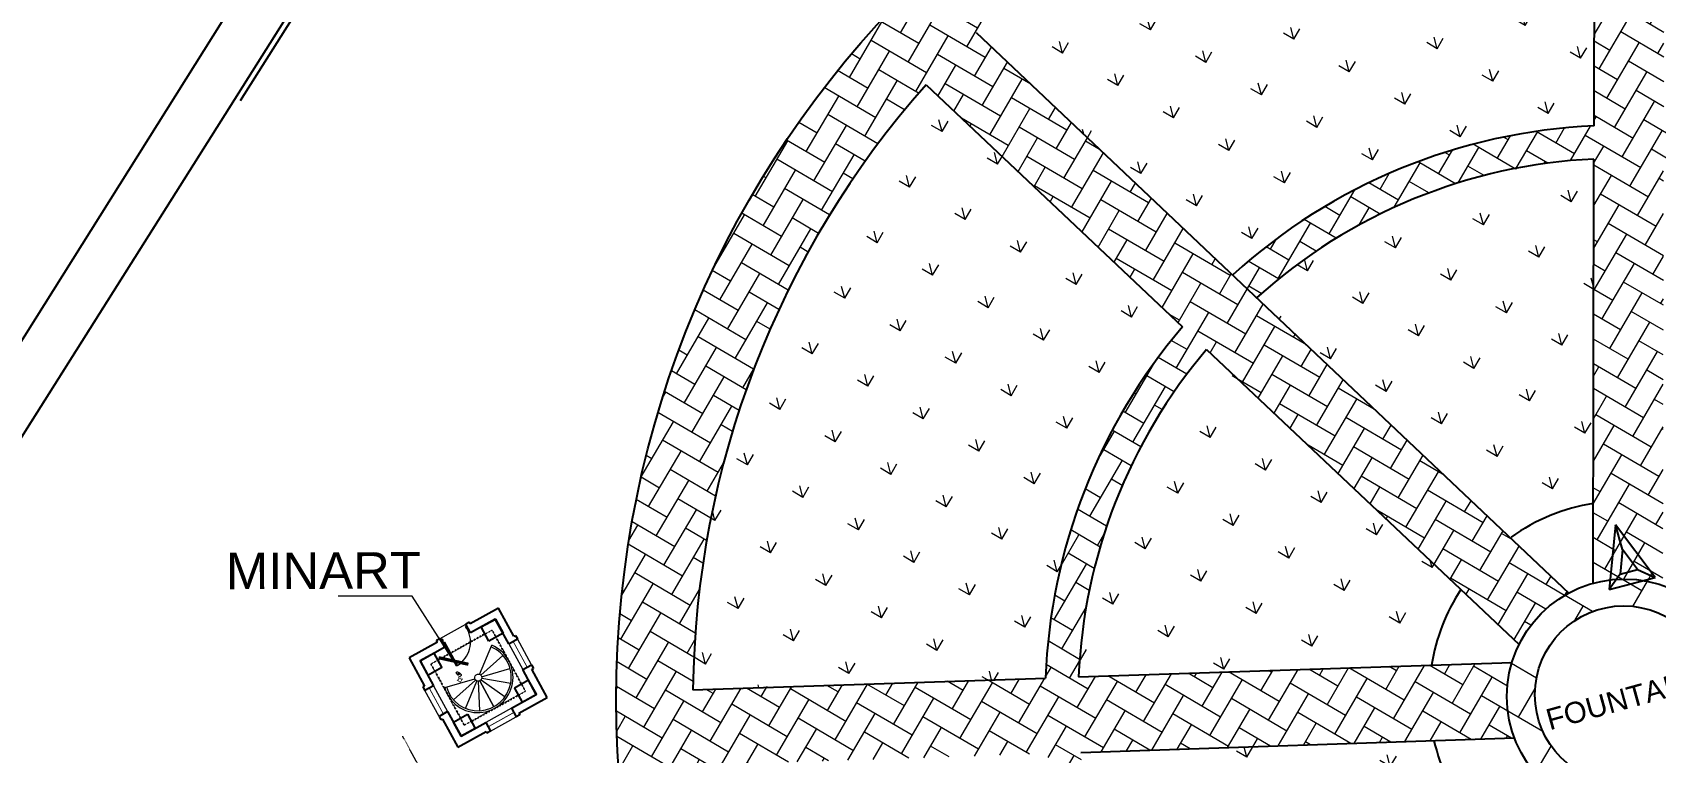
# Model space of a CAD drawing. Header units: inches. Extents: x -110725 to 51121, y 8404 to 44825.
# Drawn here: x -39891 to -38086, y 23299 to 24099 of the extents above; entities that cross this region are included whole.
import ezdxf

# ---------------------------------------------------------------- set-up
doc = ezdxf.new("R2010")
doc.units = ezdxf.units.IN
doc.header["$LTSCALE"] = 0.1
doc.header["$MEASUREMENT"] = 0
for name, pattern in [('CENTER', [2, 1.25, -0.25, 0.25, -0.25]), ('DASHED', [0.75, 0.5, -0.25]), ('HIDDEN', [0.375, 0.25, -0.125])]:
    doc.linetypes.add(name, pattern=pattern)
doc.layers.get('0').update_dxf_attribs({"color": 1, "lineweight": 0})
doc.layers.get('Defpoints').update_dxf_attribs({"lineweight": 0})
for name, color, linetype in [('boundary', 6, 'Continuous'), ('building', 6, 'Continuous'), ('COL', 6, 'Continuous'), ('GF', 1, 'Continuous'), ('road', 8, 'Continuous'), ('SEAL', 7, 'Continuous'), ('TUFF TIL', 6, 'Continuous')]:
    doc.layers.add(name, color=color, linetype=linetype)
for name, color, linetype, lineweight in [('CAR', 4, 'Continuous', 0), ('dim', 252, 'Continuous', 0), ('DOOR', 32, 'Continuous', 0), ('GRID', 8, 'CENTER', 0), ('HATCH', 5, 'Continuous', 5), ('stair', 5, 'Continuous', 0), ('TEXT', 3, 'Continuous', 0), ('WINDOWS', 170, 'Continuous', 5)]:
    doc.layers.add(name, color=color, linetype=linetype, lineweight=lineweight)
doc.styles.add('as', font='arial.ttf')
doc.styles.add('EHSAN', font='arial.ttf', dxfattribs={"height": 54})
doc.styles.add('ROMAND', font='romand.shx')
doc.styles.get("Standard").update_dxf_attribs({"font": 'arial.ttf'})
doc.dimstyles.new('DIM1', dxfattribs={"dimtxt": 54, "dimasz": 6, "dimexe": 6, "dimexo": 3, "dimgap": 1, "dimtad": 0, "dimzin": 0, "dimdsep": 46, "dimlunit": 4, "dimtxsty": 'EHSAN', "dimblk": 'ARCHTICK', "dimcen": 3, "dimdle": 6, "dimclrd": 4, "dimclre": 4, "dimclrt": 6, "dimadec": 0, "dimazin": 0, "dimtfac": 1, "dimtofl": 0, "dimtmove": 1, "dimatfit": 3, "dimldrblk": 'ARCHTICK', "dimfxl": 4, "dimtolj": 1, "dimtzin": 3, "dimlwd": -1, "dimlwe": -1, "dimarcsym": 0})
pattern_1 = [(104.691365, (-312266.656, -301062.324), (-61.710514, 36.07319), [13.402595, -87.686105]), (59.691365, (-312266.656, -301062.324), (-61.710514, 36.07319), [13.402595, -58.07791]), (149.691365, (-312266.656, -301062.324), (-36.07319, -61.710514), [13.402595, -58.07791])]

# ---------------------------------------------------------------- blocks, each defined once
blk = doc.blocks.new('_ArchTick')
at = {"color": 0, "linetype": 'ByBlock', "const_width": 0.15}
blk.add_lwpolyline([(-0.5, -0.5), (0.5, 0.5)], dxfattribs=at)
blk = doc.blocks.new('*D40')
at = {"layer": 'Defpoints', "color": 0, "transparency": 16777216}
for p in [(-39546.1, 24214.8, 1175.7), (-42107.2, 21037.4), (-41710.9, 20787.1, 1175.7)]:
    blk.add_point(p, dxfattribs=at)
at = {"layer": 'dim', "color": 4, "transparency": 16777216}
for p, q in [((-39929.6, 24485.4), (-40952.3, 22866)), ((-39548.6, 24216.4), (-39947.5, 24468.3)), ((-42120, 21017.1), (-41097.2, 22636.5)), ((-41713.4, 20788.7), (-42112.3, 21040.6))]:
    blk.add_line(p, q, dxfattribs=at)
at = {"layer": 'dim', "color": 4, "transparency": 16777216, "xscale": 24, "yscale": 24, "zscale": 24}
for p, rotation in [((-39942.4, 24465.1), 57.7253753877735), ((-42107.2, 21037.4), 237.7253753877735)]:
    blk.add_blockref('_ArchTick', p, dxfattribs=dict(at, rotation=rotation))
at = {"layer": 'dim', "color": 6, "transparency": 16777216, "insert": (-41024.8, 22751.3), "char_height": 54, "attachment_point": 5, "rotation": 57.7254, "style": 'EHSAN'}
blk.add_mtext('\\A1;337\'-10"', dxfattribs=at)
blk = doc.blocks.new('Ar')
at = {"const_width": 1.5}
blk.add_lwpolyline([(-4.5, 0), (-4.5, 3), (-1.5, 3), (-1.5, 6), (4.5, 0), (-1.5, -6), (-1.5, -2.25), (-4.5, -2.25)], close=True, dxfattribs=at)
blk = doc.blocks.new('D2')
for p, q in [((-3, 34.9), (-1.5, 34.9)), ((-3, 1.9), (-3, 34.9)), ((-1.5, 34.9), (-1.5, 1.9)), ((-34.5, 1.9), (-36, 1.9)), ((-36, 1.9), (-36, -1.9)), ((-34.5, 0.4), (-34.5, 1.9)), ((-33.8, 0.4), (-34.5, 0.4)), ((-33.8, -1.9), (-33.8, 0.4)), ((-1.5, 1.9), (-3, 1.9)), ((-2.2, 0.4), (-2.2, -1.9)), ((-1.5, 0.4), (-2.2, 0.4)), ((0, 1.9), (-1.5, 1.9)), ((-1.5, 1.9), (-1.5, 0.4)), ((0, -1.9), (0, 1.9)), ((-36, -1.9), (-33.8, -1.9)), ((-2.2, -1.9), (0, -1.9))]:
    blk.add_line(p, q)
blk.add_arc((-1.5, 1.9), 33, 92.6053, 180)
blk = doc.blocks.new('cp')
at = {"color": 1, "linetype": 'Continuous', "lineweight": 25}
for p, q in [((439137.34, 3492505.51, -684.44), (439134.78, 3492498.54, -684.44)), ((439140.21, 3492498.54, -684.44), (439137.34, 3492505.51, -684.44)), ((439137.4, 3492502.57, -684.44), (439137.34, 3492505.51, -684.44)), ((439137.4, 3492502.57, -684.44), (439136.43, 3492499.92, -684.44)), ((439138.49, 3492499.92, -684.44), (439137.4, 3492502.57, -684.44)), ((439136.43, 3492499.92, -684.44), (439134.78, 3492498.54, -684.44)), ((439136.43, 3492499.92, -684.44), (439138.49, 3492499.92, -684.44)), ((439138.49, 3492499.92, -684.44), (439140.21, 3492498.54, -684.44)), ((439134.78, 3492498.54, -684.44), (439140.21, 3492498.54, -684.44))]:
    blk.add_line(p, q, dxfattribs=at)

msp = doc.modelspace()

# ---------------------------------------------------------------- hatches: boundary and pattern name
at = {"layer": 'HATCH', "linetype": 'Continuous'}
h = msp.add_hatch(dxfattribs=at)
h.set_pattern_fill('AR-HBONE', color=8, scale=5.956709, angle=14.69136504, style=0)
h.set_pattern_definition([(59.691365, (-312266.656, -301062.324), (-8.5457747, 32.594568), [71.480505, -23.826835]), (149.691365, (-312254.631, -301041.753), (-8.5457747, 32.594568), [71.480505, -23.826835])])
h.paths.add_polyline_path([(-37012.42875, 23357.89444, 1), (-39241.70899, 23357.89444, 1)])
h.paths.add_polyline_path([(-38075.36465, 22722.19851, 0.169474286), (-37691.07721, 22892.3905), (-37408.90618, 22620.31151, -0.1827405806), (-38076.56988, 22329.67458)], flags=16)
h.paths.add_polyline_path([(-38160.562, 22328.98024, -0.1745657889), (-38808.8437, 22586.55191), (-38533.43677, 22866.31762, 0.1614152311), (-38159.35858, 22720.91719)], flags=16)
h.paths.add_polyline_path([(-38159.24578, 22757.65446, -0.1593080549), (-38507.59202, 22892.57141), (-38166.63444, 23238.92522, -0.1610193989), (-38230.48818, 23290.34898), (-38567.11066, 22948.39888, -0.1643168515), (-38725.28583, 23299.07394), (-38243.00877, 23315.19494, -0.0902586749), (-38251.38287, 23361.20651, -0.0738131899), (-38245.75225, 23399.13973), (-38727.64485, 23383.03158, -0.1669955792), (-38585.37886, 23746.83574), (-38237.80033, 23419.19849, -0.1556083797), (-38182.61679, 23476.23645), (-38841.66733, 24098.93104, -0.1874663829), (-38153.80673, 24387.00634), (-38154.54838, 23995.09732, 0.1756562888), (-38556.47984, 23829.47567), (-38529.72845, 23804.19999, -0.1737642741), (-38154.6179, 23958.36462), (-38155.50973, 23487.09915, -0.1519461039), (-38077.96978, 23484.57902), (-38077.07592, 23956.91371, -0.163125457), (-37726.18103, 23805.79211), (-38052.79397, 23472.70031, -0.1552258564), (-38000.87431, 23412.92217), (-37670.94451, 23749.39662, -0.1580812326), (-37527.99526, 23407.23204), (-37995.02224, 23396.37396, -0.0682701153), (-37990.19799, 23361.20651, -0.0860324952), (-37997.81751, 23317.25145), (-37526.70073, 23328.20462, -0.1598945521), (-37661.04064, 22978.23527), (-38003.04915, 23304.71423, -0.1574837658), (-38058.33753, 23246.51552), (-37717.52776, 22917.89504, -0.1673489653), (-38075.25156, 22759.03022), (-38073.77671, 23239.37016, -0.1653384126), (-38157.77716, 23235.96128)], flags=16)
h.paths.add_polyline_path([(-38867.78601, 22642.96483, -0.1759242428), (-39153.92597, 23284.74585), (-38762.0309, 23297.84566, 0.1659198941), (-38592.87554, 22922.22623)], flags=16)
h.paths.add_polyline_path([(-37634.42161, 22952.82492, 0.1621296416), (-37489.92588, 23329.05961), (-37097.79854, 23338.17633, -0.1760823373), (-37350.63469, 22681.92389)], flags=16)
h.paths.add_polyline_path([(-38220.28841, 23363.26331, -1), (-38022.87705, 23363.26331, -1)], flags=0)
h.paths.add_polyline_path([(-38764.41575, 23381.80245), (-39156.47137, 23368.69727, -0.1806597763), (-38897.33057, 24040.89013), (-38612.11387, 23772.0369, 0.1688824008)], flags=16)
h.paths.add_polyline_path([(-37491.25175, 23408.08631, 0.1602209712), (-37645.16486, 23775.68764), (-37370.39228, 24055.91074, -0.1735764235), (-37099.31927, 23417.19849)], flags=16)
h.paths.add_polyline_path([(-37700.46589, 23832.01735, 0.1650023426), (-38077.00627, 23993.72175), (-38076.26372, 24386.09921, -0.1767158874), (-37426.09438, 24111.83142)], flags=16)
h.paths.add_polyline_path([(-38022.87705, 23363.26331, 1), (-38220.28841, 23363.26331, 1)], flags=0)
h = msp.add_hatch(dxfattribs=at)
h.set_pattern_fill('GRASS', color=3, scale=71.480505, angle=14.69136504, style=0)
h.set_pattern_definition(pattern_1)
h.paths.add_polyline_path([(-38153.80673, 24387.00634, 0.1874663829), (-38841.66733, 24098.93104), (-38556.47984, 23829.47567, -0.1756562888), (-38154.54838, 23995.09732)])
h = msp.add_hatch(dxfattribs=at)
h.set_pattern_fill('GRASS', color=3, scale=71.480505, angle=14.69136504, style=0)
h.set_pattern_definition(pattern_1)
h.paths.add_polyline_path([(-39156.47137, 23368.69727), (-38764.41575, 23381.80245, -0.1688824008), (-38612.11387, 23772.0369), (-38897.33057, 24040.89013, 0.1806597763)])
h = msp.add_hatch(dxfattribs=at)
h.set_pattern_fill('GRASS', color=3, scale=71.480505, angle=14.69136504, style=0)
h.set_pattern_definition(pattern_1)
h.paths.add_polyline_path([(-38154.6179, 23958.36462, 0.1737642741), (-38529.72845, 23804.19999), (-38247.60774, 23537.64223, -0.116401711), (-38155.34201, 23575.72546)])
h = msp.add_hatch(dxfattribs=at)
h.set_pattern_fill('GRASS', color=3, scale=71.480505, angle=14.69136504, style=0)
h.set_pattern_definition(pattern_1)
h.paths.add_polyline_path([(-38585.37886, 23746.83574, 0.1669955792), (-38727.64485, 23383.03158), (-38335.24618, 23396.14823, -0.1049543369), (-38302.56406, 23480.2466)])
h = msp.add_hatch(dxfattribs=at)
h.set_pattern_fill('AR-HBONE', color=8, scale=11.913418, angle=14.69136504, style=0)
h.set_pattern_definition([(59.691365, (-312266.656, -301062.324), (-17.0915494, 65.189136), [142.96101, -47.65367]), (149.691365, (-312242.607, -301021.183), (-17.0915494, 65.189136), [142.96101, -47.65367])])
h.paths.add_polyline_path([(-37990.19799, 23361.20651, 1), (-38251.38287, 23361.20651, 1)])
h.paths.add_polyline_path([(-38220.28841, 23363.26331, -1), (-38022.87705, 23363.26331, -1)], flags=16)
at = {"layer": 'HATCH', "extrusion": (0.122617, -0.073411, 0.989735)}
h = msp.add_hatch(dxfattribs=at)
h.set_pattern_fill('ANSI32', color=256, scale=18, angle=59.76343875, style=0)
h.set_pattern_definition([(104.7634387, (-64752.049, -195998.715), (-6.52715682, -1.72009414), []), (104.7634387, (-64750.4466, -195995.966), (-6.52715682, -1.72009414), [])])
h.paths.add_polyline_path([(-127.97649, 45398.0073), (-126.96935, 45399.7352), (-130.85714, 45402.00127), (-136.39643, 45392.49778), (-109.18189, 45376.63529), (-125.04438, 45349.42075), (-115.54089, 45343.88146), (-113.27482, 45347.76925), (-115.00273, 45348.7764), (-96.87416, 45379.87873)])
for points in [[(-133.79734, 45370.14841), (-124.73305, 45385.69957), (-109.18189, 45376.63529), (-118.24617, 45361.08412)], [(-185.63455, 45400.36269), (-176.57027, 45415.91385), (-192.12144, 45424.97814), (-201.18572, 45409.42697)], [(-164.01162, 45318.31119), (-173.0759, 45302.76002), (-157.52474, 45293.69574), (-148.46045, 45309.2469)], [(-215.84884, 45348.52547), (-224.91312, 45332.9743), (-240.46429, 45342.03859), (-231.4, 45357.58975)]]:
    msp.add_hatch(color=256, dxfattribs=at).paths.add_polyline_path(points)
h = msp.add_hatch(dxfattribs=at)
h.set_pattern_fill('ANSI32', color=256, scale=18, angle=59.76343875, style=0)
h.set_pattern_definition([(14.7634387, (-178360.6924, -129779.817), (1.72009414, -6.52715682), []), (14.7634387, (-178359.09, -129777.068), (1.72009414, -6.52715682), [])])
h.paths.add_polyline_path([(-164.26255, 45419.15729), (-163.2554, 45420.8852), (-159.36761, 45418.61913), (-164.9069, 45409.11564), (-192.12144, 45424.97814), (-207.98393, 45397.7636), (-217.48742, 45403.30288), (-215.22135, 45407.19067), (-213.49345, 45406.18353), (-195.36488, 45437.28586)])
h = msp.add_hatch(dxfattribs=at)
h.set_pattern_fill('ANSI32', color=256, scale=18, angle=59.76343875, style=0)
h.set_pattern_definition([(194.7634387, (178011.046, 220498.491), (-1.72009414, 6.52715682), []), (194.7634387, (178009.444, 220495.742), (-1.72009414, 6.52715682), [])])
h.paths.add_polyline_path([(-185.38363, 45299.51658), (-186.39077, 45297.78867), (-190.27856, 45300.05474), (-184.73928, 45309.55823), (-157.52474, 45293.69574), (-141.66224, 45320.91028), (-132.15875, 45315.37099), (-134.42482, 45311.4832), (-136.15273, 45312.49034), (-154.2813, 45281.38801)])
h = msp.add_hatch(dxfattribs=at)
h.set_pattern_fill('ANSI32', color=256, scale=18, angle=59.76343875, style=0)
h.set_pattern_definition([(284.7634387, (64402.403, 286717.3887), (6.52715682, 1.72009414), []), (284.7634387, (64400.8005, 286714.6396), (6.52715682, 1.72009414), [])])
h.paths.add_polyline_path([(-221.66968, 45320.66658), (-222.67682, 45318.93867), (-218.78903, 45316.6726), (-213.24975, 45326.17609), (-240.46429, 45342.03859), (-224.60179, 45369.25313), (-234.10528, 45374.79241), (-236.37135, 45370.90462), (-234.64344, 45369.89748), (-252.77201, 45338.79515)])
at = {"layer": 'HATCH', "linetype": 'Continuous'}
h = msp.add_hatch(dxfattribs=at)
h.set_pattern_fill('GRASS', color=3, scale=71.480505, angle=14.69136504, style=0)
h.set_pattern_definition(pattern_1)
h.paths.add_polyline_path([(-38725.28583, 23299.07394, 0.1643168515), (-38567.11066, 22948.39888), (-38292.19415, 23227.66641, -0.1090254158), (-38332.47647, 23312.20431)])

# ---------------------------------------------------------------- linework, layer by layer
at = {"layer": 'boundary', "extrusion": (-2.86999e-05, 1.83558e-05, 1), "elevation": 2.66766}
msp.add_lwpolyline([(-39363.62487, 24258.37928), (-39542.16155, 24209.53481), (-39659.97051, 24023.06764)], dxfattribs=at)
at = {"layer": 'boundary', "linetype": 'CENTER', "elevation": -26.09038}
msp.add_lwpolyline([(-34038.56774, 20478.20914), (-35327.5649, 20479.40266), (-35321.84784, 20285.19908), (-36342.0591, 20285.46756), (-36465.5925, 20409.49329), (-36782.43128, 20408.8178), (-36782.43128, 20408.8178), (-36908.03453, 20284.255), (-38369.10536, 20298.8718), (-38398.9743, 20406.68863), (-38714.92351, 20404.02947), (-38714.92351, 20404.02947), (-38841.29334, 20283.33), (-41648.30157, 20306.54046), (-41706.50867, 20691.55207), (-41710.86638, 20787.09078), (-39546.06335, 24214.83069)], dxfattribs=at)
at = {"layer": 'building', "linetype": 'Continuous', "elevation": 1.07221}
msp.add_lwpolyline([(-41710.86638, 20787.09078), (-39546.06335, 24214.83069), (-39358.80114, 24266.09692), (-39237.72157, 24450.76329), (-39274.4766, 24650.22286), (-38256.61817, 26306.46684), (-37948.3386, 26390.86365), (-34980.20533, 24608.79412), (-34944.00968, 24483.42297), (-34980.30988, 24420.82334), (-34665.81224, 24234.54273), (-34435.52017, 24283.46768), (-31891.15632, 22826.982)], dxfattribs=at)
at = {"layer": 'CAR', "linetype": 'Continuous'}
msp.add_circle((-33960.35096, 21924.4645, 27.16259), 11425.94255, dxfattribs=at)
at = {"layer": 'COL', "extrusion": (0.122617, -0.073411, 0.989735), "elevation": -6421.24302}
for points in [[(-133.79734, 45370.14841), (-124.73305, 45385.69957), (-109.18189, 45376.63529), (-118.24617, 45361.08412)], [(-185.63455, 45400.36269), (-176.57027, 45415.91385), (-192.12144, 45424.97814), (-201.18572, 45409.42697)], [(-164.01162, 45318.31119), (-173.0759, 45302.76002), (-157.52474, 45293.69574), (-148.46045, 45309.2469)], [(-215.84884, 45348.52547), (-224.91312, 45332.9743), (-240.46429, 45342.03859), (-231.4, 45357.58975)]]:
    msp.add_lwpolyline(points, close=True, dxfattribs=at)
at = {"layer": 'GF', "extrusion": (0.122617, -0.073411, 0.989735)}
for p, q in [((-39372.70032, 23459.51193, 130.03635), (-39404.07119, 23442.04321, 132.62716)), ((-39376.26823, 23447.30311, 129.57282), (-39403.71775, 23432.01799, 131.83978)), ((-39361.30642, 23419.8574, 125.68352), (-39376.26823, 23447.30311, 129.57282)), ((-39355.60111, 23428.14539, 125.59143), (-39372.70032, 23459.51193, 130.03635)), ((-39405.02115, 23443.78579, 132.8741), (-39408.94251, 23441.60221, 133.19795)), ((-39403.71775, 23432.01799, 131.83978), (-39408.94251, 23441.60221, 133.19795)), ((-39404.07119, 23442.04321, 132.62716), (-39405.02115, 23443.78579, 132.8741)), ((-39355.60111, 23428.14539, 125.59143), (-39353.85828, 23429.11588, 125.4475)), ((-39353.85828, 23429.11588, 125.4475), (-39351.72088, 23425.19506, 124.89188)), ((-39440.67054, 23421.66304, 135.64977), (-39472.04141, 23404.19432, 138.24057)), ((-39432.47438, 23416.00499, 134.21468), (-39459.92389, 23400.71987, 136.48164)), ((-39437.69914, 23425.58921, 135.57285), (-39441.6205, 23423.40562, 135.89671)), ((-39440.67054, 23421.66304, 135.64977), (-39441.6205, 23423.40562, 135.89671)), ((-39432.47438, 23416.00499, 134.21468), (-39437.69914, 23425.58921, 135.57285)), ((-39361.30642, 23419.8574, 125.68352), (-39351.72088, 23425.19506, 124.89188)), ((-39472.04141, 23404.19432, 138.24057), (-39454.9422, 23372.82779, 133.79565)), ((-39459.92389, 23400.71987, 136.48164), (-39444.96208, 23373.27415, 132.59233)), ((-39345.63214, 23391.10474, 121.60901), (-39336.0466, 23396.4424, 120.81737)), ((-39330.67033, 23363.65902, 117.7197), (-39345.63214, 23391.10474, 121.60901)), ((-39336.0466, 23396.4424, 120.81737), (-39333.9092, 23392.52158, 120.26176)), ((-39335.65202, 23391.5511, 120.40569), (-39333.9092, 23392.52158, 120.26176)), ((-39318.55281, 23360.18456, 115.96077), (-39335.65202, 23391.5511, 120.40569)), ((-39454.9422, 23372.82779, 133.79565), (-39456.68503, 23371.8573, 133.93958)), ((-39444.96208, 23373.27415, 132.59233), (-39454.54763, 23367.93648, 133.38397)), ((-39456.68503, 23371.8573, 133.93958), (-39454.54763, 23367.93648, 133.38397)), ((-39358.11985, 23348.37389, 119.98665), (-39330.67033, 23363.65902, 117.7197)), ((-39349.92368, 23342.71585, 118.55157), (-39318.55281, 23360.18456, 115.96077)), ((-39429.2878, 23344.52149, 128.51782), (-39438.87335, 23339.18383, 129.30945)), ((-39438.87335, 23339.18383, 129.30945), (-39436.73595, 23335.26301, 128.75384)), ((-39434.99312, 23336.23349, 128.60991), (-39436.73595, 23335.26301, 128.75384)), ((-39434.99312, 23336.23349, 128.60991), (-39417.89391, 23304.86696, 124.16498)), ((-39429.2878, 23344.52149, 128.51782), (-39414.32599, 23317.07577, 124.62851)), ((-39358.11985, 23348.37389, 119.98665), (-39352.89509, 23338.78967, 118.62848)), ((-39348.97373, 23340.97326, 118.30463), (-39352.89509, 23338.78967, 118.62848)), ((-39349.92368, 23342.71585, 118.55157), (-39348.97373, 23340.97326, 118.30463)), ((-39417.89391, 23304.86696, 124.16498), (-39386.52303, 23322.33568, 121.57418)), ((-39414.32599, 23317.07577, 124.62851), (-39386.87648, 23332.3609, 122.36156)), ((-39386.87648, 23332.3609, 122.36156), (-39381.65172, 23322.77668, 121.00339)), ((-39386.52303, 23322.33568, 121.57418), (-39385.57308, 23320.59309, 121.32724)), ((-39381.65172, 23322.77668, 121.00339), (-39385.57308, 23320.59309, 121.32724))]:
    msp.add_line(p, q, dxfattribs=at)
at = {"layer": 'GF', "linetype": 'DASHED', "extrusion": (0.122617, -0.073411, 0.989735)}
for p, q in [((-39383.40406, 23422.88549, 128.64577), (-39387.67887, 23430.72712, 129.757)), ((-39375.56135, 23427.25267, 127.99806), (-39383.40406, 23422.88549, 128.64577)), ((-39443.53157, 23389.40378, 133.61148), (-39435.68885, 23393.77096, 132.96377)), ((-39435.68885, 23393.77096, 132.96377), (-39439.96365, 23401.61259, 134.07501)), ((-39347.06266, 23374.97511, 120.58986), (-39354.90537, 23370.60793, 121.23756)), ((-39354.90537, 23370.60793, 121.23756), (-39350.63057, 23362.76629, 120.12633)), ((-39415.03288, 23337.12622, 126.20327), (-39407.19016, 23341.4934, 125.55557)), ((-39407.19016, 23341.4934, 125.55557), (-39402.91536, 23333.65176, 124.44434))]:
    msp.add_line(p, q, dxfattribs=at)
at = {"layer": 'GF', "linetype": 'DASHED', "extrusion": (0.122617, -0.073411, 0.989735), "elevation": -6421.24302}
for points in [[(-129.26519, 45377.92399), (-181.10241, 45408.13827)], [(-156.23603, 45313.77904), (-126.02175, 45365.61626)], [(-193.41014, 45404.89483), (-223.62442, 45353.05761)], [(-220.38098, 45340.74989), (-168.54376, 45310.5356)]]:
    msp.add_lwpolyline(points, dxfattribs=at)
at = {"layer": 'GRID', "extrusion": (0.122617, -0.073411, 0.989735)}
msp.add_line((-39205.29423, 22814.51352, 80.00614), (-39479.29664, 23317.13937, 151.23277), dxfattribs=at)
at = {"layer": 'road', "linetype": 'Continuous', "elevation": 3.21662}
msp.add_lwpolyline([(-38170.82777, 26513.70008), (-41785.01864, 20762.23016)], dxfattribs=at)
at = {"layer": 'stair', "extrusion": (0.122617, -0.073411, 0.989735)}
for p, q in [((-39393.7565, 23385.87992, 127.18353), (-39380.2761, 23418.17161, 127.90861)), ((-39392.32162, 23384.85727, 126.92992), (-39367.77383, 23406.86685, 125.52122)), ((-39391.47608, 23383.30622, 126.71012), (-39359.95258, 23392.51967, 123.48809)), ((-39432.55216, 23371.30083, 130.90852), (-39399.11814, 23381.07266, 127.49122)), ((-39422.82039, 23357.51203, 128.68012), (-39398.2726, 23379.52161, 127.27142)), ((-39409.54782, 23348.05251, 126.33416), (-39396.83773, 23378.49896, 127.0178)), ((-39393.45272, 23345.35423, 124.14002), (-39395.09772, 23378.20726, 126.7806)), ((-39393.3972, 23378.70427, 126.60679), (-39377.72292, 23349.95161, 122.53228)), ((-39377.72292, 23349.95161, 122.53228), (-39393.3972, 23378.70427, 126.60679)), ((-39392.07298, 23379.89157, 126.5308), (-39365.47391, 23360.93409, 121.82936)), ((-39391.38734, 23381.53398, 126.56768), (-39359.13175, 23376.12646, 122.17048))]:
    msp.add_line(p, q, dxfattribs=at)
msp.add_circle((-174.82309, 45359.33694, -6421.24302), 4, dxfattribs=at)
for radius in [39, 37]:
    msp.add_arc((-174.82309, 45359.33694, -6421.24302), radius, 136.90629589, 8.33486732, dxfattribs=at)
at = {"layer": 'TUFF TIL', "linetype": 'Continuous'}
for points, elevation in [([(-38154.54838, 23995.09732), (-38153.80673, 24387.00634)], -1.78701), ([(-38841.66733, 24098.93104), (-38182.61679, 23476.23645)], -0.83394), ([(-38897.33057, 24040.89013), (-38612.11387, 23772.0369)], -0.83394), ([(-38155.50973, 23487.09915), (-38154.6179, 23958.36462)], -1.78701), ([(-38585.37886, 23746.83574), (-38237.80033, 23419.19849)], -0.83394), ([(-38727.64485, 23383.03158), (-38245.75225, 23399.13973)], 0.3574), ([(-39156.47137, 23368.69727), (-38764.41575, 23381.80245)], 0.3574), ([(-38725.28583, 23299.07394), (-38243.00877, 23315.19494)], 0.3574)]:
    msp.add_lwpolyline(points, dxfattribs=dict(at, elevation=elevation))
for centre, radius in [((-38127.06887, 23357.89444), 1114.64012), ((-38120.79043, 23361.20651), 130.59244), ((-38121.58273, 23363.26331, -1174.66297), 98.70568)]:
    msp.add_circle(centre, radius, dxfattribs=at)
for centre, radius, start, end in [((-38127.06887, 23357.89444), 1029.45919, 138.43640235, 179.39874452), ((-38127.06887, 23357.89444), 637.79514, 92.46936309, 132.27898677), ((-38127.06887, 23357.89444), 601.10181, 92.62683652, 132.00903949), ((-38127.06887, 23357.89444), 637.79514, 139.50854595, 177.85174084), ((-38127.06887, 23357.89444), 601.10181, 139.68065144, 177.60328022), ((-38120.79043, 23361.20651), 217.28367, 99.14978641, 125.45108869), ((-38120.79043, 23361.20651), 217.28367, 146.7799742, 170.74599485), ((-38120.79043, 23361.20651), 217.28367, 193.03356083, 217.92204356)]:
    msp.add_arc(centre, radius, start, end, dxfattribs=at)
at = {"layer": 'WINDOWS', "extrusion": (0.122617, -0.073411, 0.989735)}
for p, q in [((-39437.69914, 23425.58921, 135.57285), (-39408.94251, 23441.60221, 133.19795)), ((-39361.30642, 23419.8574, 125.68352), (-39345.63214, 23391.10474, 121.60901)), ((-39336.0466, 23396.4424, 120.81737), (-39351.72088, 23425.19506, 124.89188)), ((-39444.96208, 23373.27415, 132.59233), (-39429.2878, 23344.52149, 128.51782)), ((-39438.87335, 23339.18383, 129.30945), (-39454.54763, 23367.93648, 133.38397)), ((-39358.11985, 23348.37389, 119.98665), (-39386.87648, 23332.3609, 122.36156)), ((-39381.65172, 23322.77668, 121.00339), (-39352.89509, 23338.78967, 118.62848))]:
    msp.add_line(p, q, dxfattribs=at)
at = {"layer": 'WINDOWS', "linetype": 'DASHED', "extrusion": (0.122617, -0.073411, 0.989735)}
for p, q in [((-39387.67887, 23430.72712, 129.757), (-39379.83615, 23435.0943, 129.1093)), ((-39375.56135, 23427.25267, 127.99806), (-39379.83615, 23435.0943, 129.1093)), ((-39379.83615, 23435.0943, 129.1093), (-39375.56135, 23427.25267, 127.99806)), ((-39439.96365, 23401.61259, 134.07501), (-39447.80637, 23397.24541, 134.72271)), ((-39443.53157, 23389.40378, 133.61148), (-39447.80637, 23397.24541, 134.72271)), ((-39447.80637, 23397.24541, 134.72271), (-39443.53157, 23389.40378, 133.61148)), ((-39347.06266, 23374.97511, 120.58986), (-39342.78785, 23367.13347, 119.47863)), ((-39342.78785, 23367.13347, 119.47863), (-39347.06266, 23374.97511, 120.58986)), ((-39350.63057, 23362.76629, 120.12633), (-39342.78785, 23367.13347, 119.47863)), ((-39415.03288, 23337.12622, 126.20327), (-39410.75808, 23329.28458, 125.09204)), ((-39410.75808, 23329.28458, 125.09204), (-39415.03288, 23337.12622, 126.20327)), ((-39402.91536, 23333.65176, 124.44434), (-39410.75808, 23329.28458, 125.09204))]:
    msp.add_line(p, q, dxfattribs=at)
at = {"layer": 'WINDOWS', "extrusion": (0.122617, -0.073411, 0.989735), "const_width": 1, "elevation": -6421.24302}
for points in [[(-136.91049, 45318.14063), (-120.29264, 45346.6511)], [(-229.35353, 45372.02277), (-212.73568, 45400.53324)], [(-216.01939, 45321.42434), (-187.50892, 45304.80649)]]:
    msp.add_lwpolyline(points, dxfattribs=at)

# ---------------------------------------------------------------- block references
at = {"layer": 'DOOR', "extrusion": (0.122617, -0.073411, 0.989735), "xscale": 0.9166666666666673, "yscale": 0.9166666666666673, "zscale": 0.9166666666666673, "rotation": 149.7634387454636}
msp.add_blockref('D2', (-161.27174, 45415.3523, -6421.24302), dxfattribs=at)
at = {"layer": 'SEAL', "linetype": 'HIDDEN', "xscale": 9.69466234913077, "yscale": 9.69466234913077, "zscale": 9.69466234913077, "rotation": 14.69136503644297}
msp.add_blockref('cp', (4430737.43552, -33807834.29367, -5515.07575), dxfattribs=at)
at = {"layer": 'stair', "extrusion": (0.122617, -0.073411, 0.989735), "xscale": 0.5, "yscale": 0.5, "zscale": 0.5, "rotation": 221.912346707207}
msp.add_blockref('Ar', (-187.77985, 45375.42653, -6421.24302), dxfattribs=at)

# ---------------------------------------------------------------- texts
at = {"layer": 'stair', "lineweight": 0, "extrusion": (0.122617, -0.073411, 0.989735), "style": 'ROMAND'}
msp.add_text('UP', height=4, rotation=59.76343875, dxfattribs=at).set_placement((-182.50511, 45375.81788, -6421.24302))
at = {"layer": 'TEXT', "style": 'as'}
msp.add_text('MINART', height=40.5, rotation=0.23829201, dxfattribs=at).set_placement((-39675.75853, 23480.44898))
at = {"layer": 'TEXT', "color": 7, "linetype": 'Continuous', "lineweight": 25}
msp.add_text('FOUNTAIN', height=23.464144, rotation=15.46042779, dxfattribs=at).set_placement((-38203.84841, 23323.6506, -4774.64263))

# ---------------------------------------------------------------- dimensions: what is measured, and where the dimension line sits
at = {"layer": 'dim'}
dim = msp.add_aligned_dim(p1=(-39546.06335, 24214.83069, 1.07221), p2=(-41710.86638, 20787.09078, 1.07221), distance=-468.74036, dimstyle='DIM1', override={"dimtxt": 36, "dimasz": 24, "dimdle": 24}, dxfattribs=at)
dim.commit()
dim.dimension.update_dxf_attribs({"geometry": '*D40', "text_midpoint": (-41024.78409, 22751.25774, -1174.66297)})

# ---------------------------------------------------------------- leaders
msp.add_leader([(-39422.74098, 23400.74719), (-39468.79949, 23472.76073), (-39551.11678, 23472.76073)], dimstyle='DIM1', override={"dimtxt": 36, "dimasz": 24, "dimdle": 24}, dxfattribs=at)

doc.saveas('drawing.dxf')
